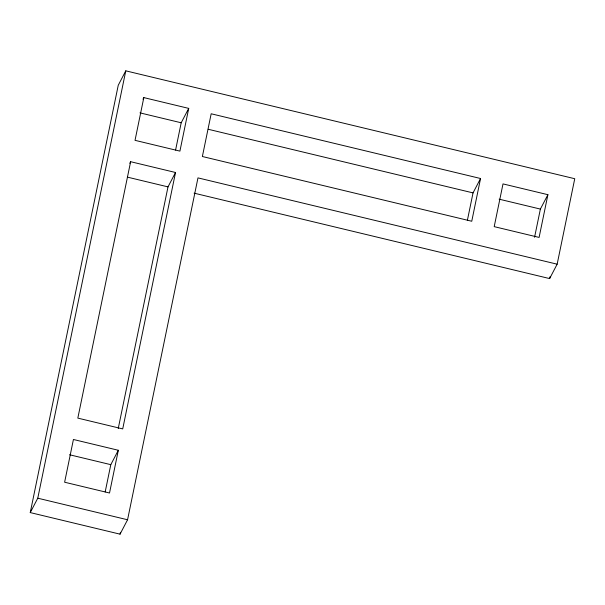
<?xml version="1.0" encoding="UTF-8"?>
<svg xmlns="http://www.w3.org/2000/svg" width="605" height="605" viewBox="0 0 605 605"><rect width="100%" height="100%" fill="white"/><g stroke="black" fill="none" stroke-linecap="round" stroke-linejoin="round"><path stroke-width="0.91" d="M557.152 264.188L197.971 177.885L127.564 519.771L120.047 534.162L30.25 512.586L118.255 85.229L125.779 70.838L574.75 178.717L557.152 264.188L549.627 278.58L194.122 193.161M30.25 512.586L37.775 498.195L125.779 70.838M130.627 161.701L77.826 418.115L122.717 428.907L175.526 172.493L130.627 161.701L129.788 163.305M143.824 97.602L135.028 140.337L179.919 151.121L188.722 108.386L143.824 97.602L142.992 99.197M105.179 491.941L110.798 464.663L118.323 450.271L73.424 439.487L64.622 482.223L109.52 493.007L118.323 450.271M118.247 428.484L168.001 186.885L175.526 172.493M175.586 150.055L181.197 122.777L188.722 108.386M120.047 534.162L120.425 532.317M467.415 220.175L473.034 192.897L480.552 178.505L211.175 113.778L202.373 156.513L471.756 221.249L480.552 178.505M534.57 237.266L540.378 209.08L547.903 194.689L503.005 183.905L494.202 226.641L539.1 237.425L547.903 194.689M549.627 278.58L550.005 276.742M139.967 112.87L181.197 122.777M208.233 129.273L473.034 192.897M499.148 199.174L540.378 209.08M127.685 177.197L168.001 186.885M69.567 454.756L110.798 464.663M37.775 498.195L127.564 519.771"/></g></svg>
